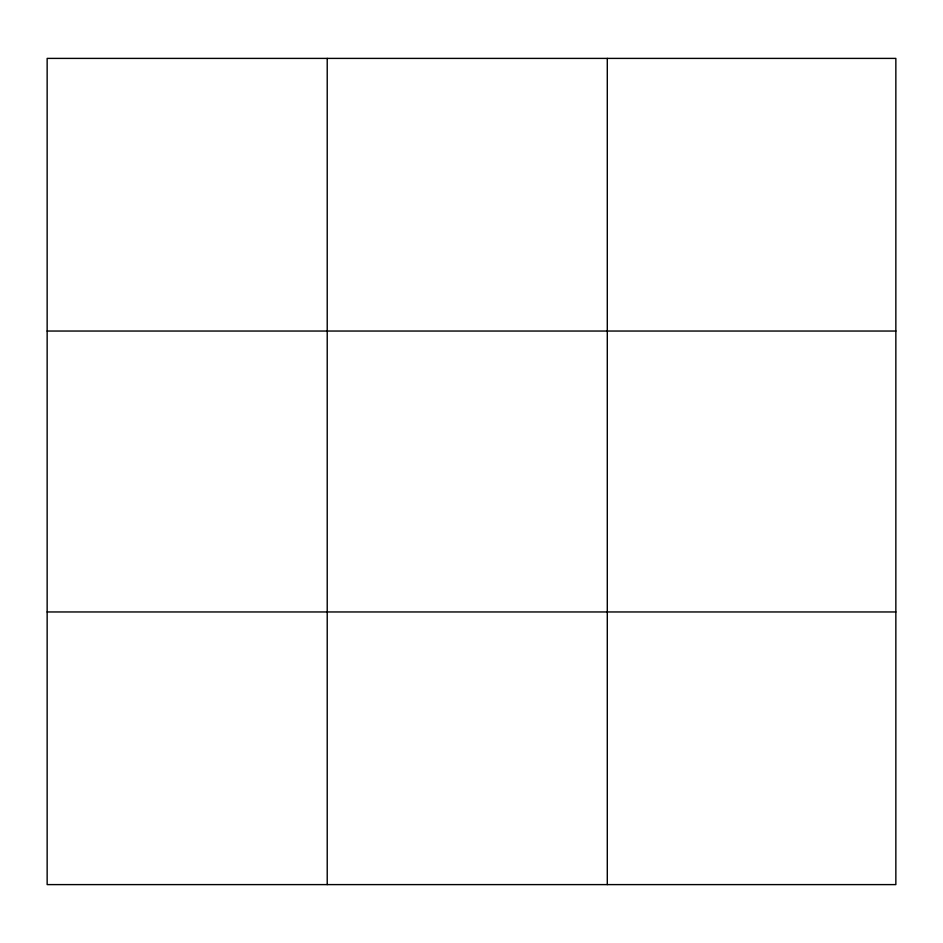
<?xml version="1.0" encoding="UTF-8"?>
<svg xmlns="http://www.w3.org/2000/svg" width="943" height="943" viewBox="0 0 943 943"><rect width="100%" height="100%" fill="white"/><g stroke="black" fill="none" stroke-linecap="round" stroke-linejoin="round"><path stroke-width="1.41" d="M327.221 884.605L327.221 58.395M607.292 884.605L607.292 58.395M895.85 331.04L895.85 58.395L47.15 58.395L47.15 884.605L895.85 884.605L895.85 331.04L47.15 331.04M47.15 611.96L895.85 611.96"/></g></svg>
